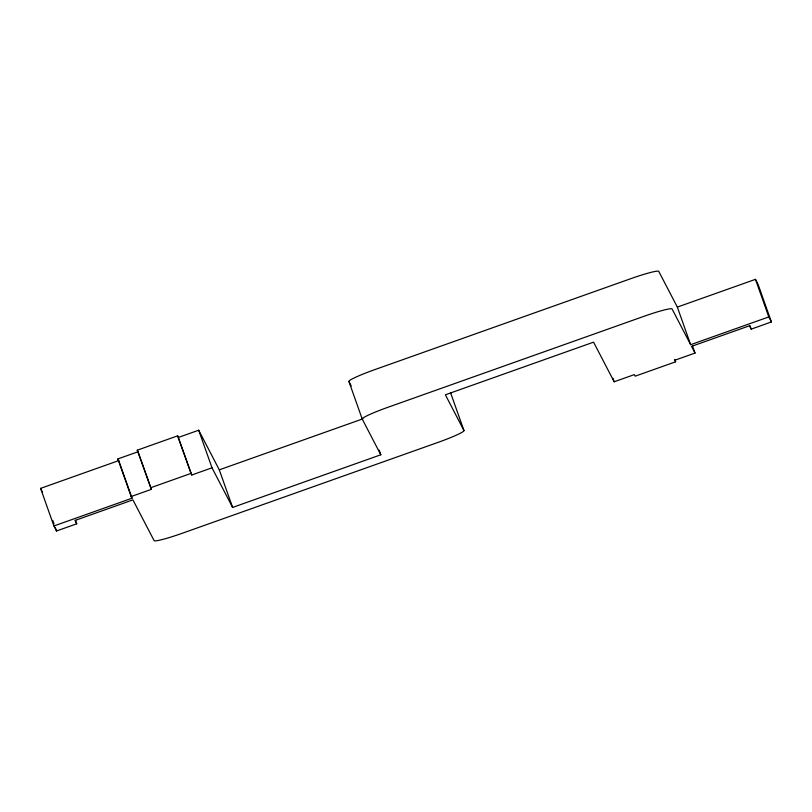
<?xml version="1.0" encoding="UTF-8"?>
<svg xmlns="http://www.w3.org/2000/svg" width="812" height="812" viewBox="0 0 812 812"><rect width="100%" height="100%" fill="white"/><g stroke="black" fill="none" stroke-linecap="round" stroke-linejoin="round"><path stroke-width="1.22" d="M151.387 489.352L138.07 451.756L117.862 458.932L131.179 496.528L151.387 489.352L137.258 450.193L177.676 435.831L191.794 474.99L212.003 467.813L232.618 507.439L380.808 454.781L379.143 450.081M178.488 437.394L198.696 430.218L219.301 469.843L232.618 507.439M40.6 488.377L118.735 460.607L132.051 498.203L53.917 525.973L40.6 488.377L40.925 489.007M150.575 487.789L190.982 473.426L191.794 474.99M219.301 469.843L362.862 418.84M380.808 454.781L362.223 419.063L348.916 381.467A28.593 2.497 -19.5 0 1 374.697 369.663L630.66 278.719A28.593 2.497 -19.5 0 1 658.755 271.381L677.34 307.098L755.475 279.338L758.083 284.352L771.4 321.948L751.191 329.134L749.456 325.785L691.519 346.369L695.011 353.068L674.802 360.244L675.614 361.807L635.197 376.169L634.385 374.606L614.176 381.782L593.562 342.156L445.382 394.805L463.957 430.533A28.593 2.497 -19.5 0 1 438.175 442.337L182.213 533.281A28.593 2.497 -19.5 0 1 154.107 540.619L132.914 499.877L74.988 520.462L76.734 523.811L56.525 530.987L53.917 525.973M362.223 419.063A28.593 2.497 -19.5 0 1 388.004 407.259L643.967 316.315A28.593 2.497 -19.5 0 1 672.072 308.966L690.657 344.694L768.791 316.924L771.4 321.948M348.916 381.467L351.241 385.933M137.258 450.193L137.614 450.873M137.715 451.076L138.07 451.756M117.862 458.932L118.735 460.607M131.179 496.528L132.051 498.203M41.087 489.321L41.747 490.57M42.234 491.514L42.559 492.143M755.475 279.338L768.791 316.924M749.943 325.602L751.191 329.134M692.514 346.013L695.011 353.068M677.34 307.098L690.657 344.694M674.782 359.452L675.614 361.807M612.928 378.26L614.176 381.782M463.957 430.533L450.64 392.937A28.593 2.497 -19.5 0 1 450.406 393.505M198.696 430.218L212.003 467.813M177.676 435.831L190.982 473.426M75.486 520.289L76.734 523.811M52.78 520.421L54.028 523.943M55.277 527.465L56.525 530.987"/></g></svg>
